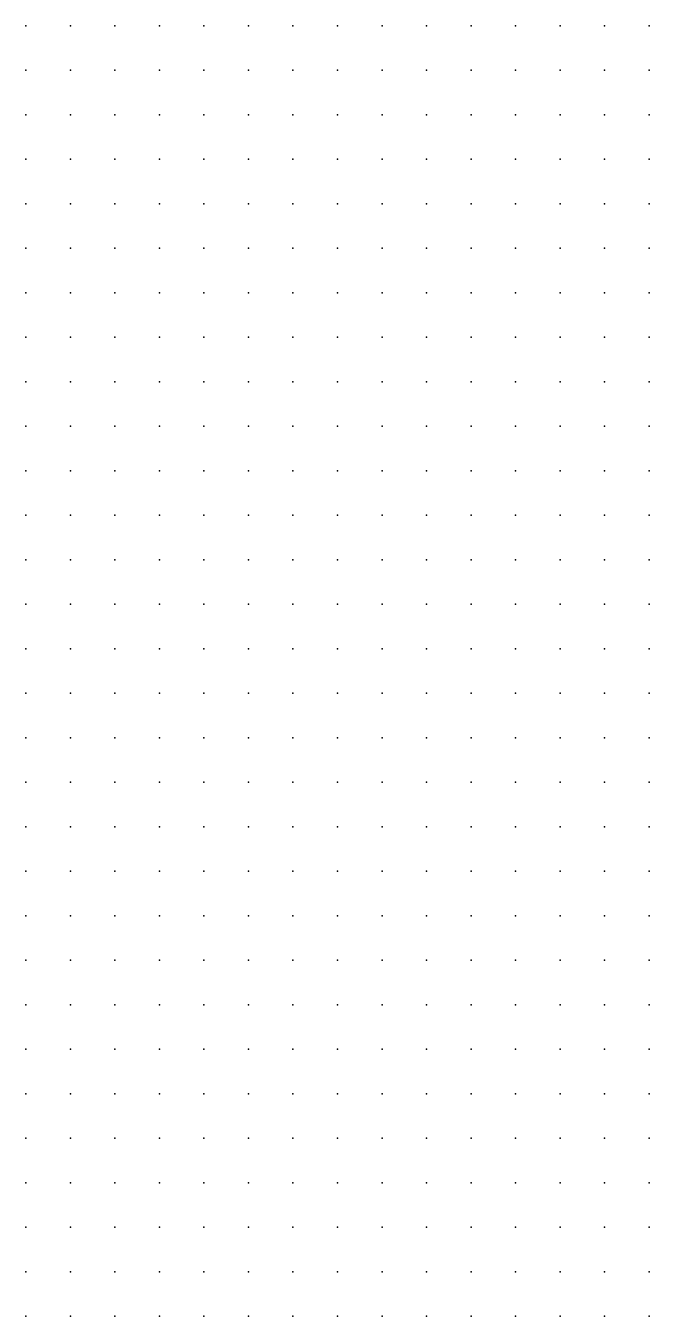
# Model space of a CAD drawing. Header units: millimetres. Extents: x 2848 to 6961, y 1568 to 7914.
# Drawn here: x 4554 to 4568, y 1617 to 1646 of the extents above; entities that cross this region are included whole.
import ezdxf

# ---------------------------------------------------------------- set-up
doc = ezdxf.new("R2010")
doc.units = ezdxf.units.MM
doc.header["$PDSIZE"] = -2

msp = doc.modelspace()

# ---------------------------------------------------------------- linework, layer by layer
at = {"color": 133, "true_color": 0x76c4d8}
msp.add_point((4554, 1646), dxfattribs=at)
at = {"color": 143, "true_color": 0x6eb1de}
msp.add_point((4555, 1646), dxfattribs=at)
at = {"color": 143, "true_color": 0x6cb6dd}
msp.add_point((4556, 1646), dxfattribs=at)
at = {"color": 143, "true_color": 0x67b5d9}
msp.add_point((4557, 1646), dxfattribs=at)
at = {"color": 143, "true_color": 0x63add0}
msp.add_point((4558, 1646), dxfattribs=at)
at = {"color": 153, "true_color": 0x5ea5cf}
msp.add_point((4559, 1646), dxfattribs=at)
at = {"color": 153, "true_color": 0x56a2d4}
msp.add_point((4560, 1646), dxfattribs=at)
at = {"color": 153, "true_color": 0x42a0d6}
msp.add_point((4561, 1646), dxfattribs=at)
at = {"color": 142, "true_color": 0x309dd5}
msp.add_point((4562, 1646), dxfattribs=at)
at = {"color": 153, "true_color": 0x3898c8}
msp.add_point((4563, 1646), dxfattribs=at)
at = {"color": 153, "true_color": 0x3599ca}
msp.add_point((4564, 1646), dxfattribs=at)
at = {"color": 142, "true_color": 0x2993c7}
msp.add_point((4565, 1646), dxfattribs=at)
at = {"color": 142, "true_color": 0x1a87bf}
msp.add_point((4566, 1646), dxfattribs=at)
at = {"color": 142, "true_color": 0x1384c0}
msp.add_point((4567, 1646), dxfattribs=at)
at = {"color": 142, "true_color": 0x1586c8}
for p in [(4568, 1646), (4567, 1644)]:
    msp.add_point(p, dxfattribs=at)
at = {"color": 143, "true_color": 0x74b9e2}
msp.add_point((4554, 1645), dxfattribs=at)
at = {"color": 143, "true_color": 0x69acd6}
msp.add_point((4555, 1645), dxfattribs=at)
at = {"color": 143, "true_color": 0x66b4da}
msp.add_point((4556, 1645), dxfattribs=at)
at = {"color": 143, "true_color": 0x60b5da}
msp.add_point((4557, 1645), dxfattribs=at)
at = {"color": 143, "true_color": 0x5aafd8}
msp.add_point((4558, 1645), dxfattribs=at)
at = {"color": 143, "true_color": 0x59a7d8}
msp.add_point((4559, 1645), dxfattribs=at)
at = {"color": 153, "true_color": 0x55a4dc}
msp.add_point((4560, 1645), dxfattribs=at)
at = {"color": 153, "true_color": 0x46a1da}
msp.add_point((4561, 1645), dxfattribs=at)
at = {"color": 153, "true_color": 0x359cd6}
msp.add_point((4562, 1645), dxfattribs=at)
at = {"color": 142, "true_color": 0x2c99d4}
msp.add_point((4563, 1645), dxfattribs=at)
at = {"color": 142, "true_color": 0x2391cc}
msp.add_point((4564, 1645), dxfattribs=at)
at = {"color": 142, "true_color": 0x1c8dc7}
msp.add_point((4565, 1645), dxfattribs=at)
at = {"color": 142, "true_color": 0x1788c4}
msp.add_point((4566, 1645), dxfattribs=at)
at = {"color": 142, "true_color": 0x1181c0}
msp.add_point((4567, 1645), dxfattribs=at)
at = {"color": 142, "true_color": 0x1282c4}
for p in [(4568, 1645), (4566, 1640)]:
    msp.add_point(p, dxfattribs=at)
at = {"color": 151, "true_color": 0x6cb0f1}
msp.add_point((4554, 1644), dxfattribs=at)
at = {"color": 143, "true_color": 0x6ab2da}
msp.add_point((4555, 1644), dxfattribs=at)
at = {"color": 143, "true_color": 0x64b7df}
msp.add_point((4556, 1644), dxfattribs=at)
at = {"color": 143, "true_color": 0x56b6e0}
msp.add_point((4557, 1644), dxfattribs=at)
at = {"color": 143, "true_color": 0x4babdd}
msp.add_point((4558, 1644), dxfattribs=at)
at = {"color": 153, "true_color": 0x48a1db}
msp.add_point((4559, 1644), dxfattribs=at)
at = {"color": 153, "true_color": 0x499ede}
msp.add_point((4560, 1644), dxfattribs=at)
at = {"color": 153, "true_color": 0x409dda}
msp.add_point((4561, 1644), dxfattribs=at)
at = {"color": 153, "true_color": 0x3598d3}
msp.add_point((4562, 1644), dxfattribs=at)
at = {"color": 142, "true_color": 0x1e9ce8}
msp.add_point((4563, 1644), dxfattribs=at)
at = {"color": 142, "true_color": 0x118dd5}
msp.add_point((4564, 1644), dxfattribs=at)
at = {"color": 142, "true_color": 0x108bcf}
msp.add_point((4565, 1644), dxfattribs=at)
at = {"color": 142, "true_color": 0x188fd1}
msp.add_point((4566, 1644), dxfattribs=at)
at = {"color": 152, "true_color": 0x117ec1}
msp.add_point((4568, 1644), dxfattribs=at)
at = {"color": 9, "true_color": 0xcabaa1}
msp.add_point((4554, 1643), dxfattribs=at)
at = {"color": 143, "true_color": 0x54b7f2}
msp.add_point((4555, 1643), dxfattribs=at)
at = {"color": 143, "true_color": 0x65b3e1}
msp.add_point((4556, 1643), dxfattribs=at)
at = {"color": 143, "true_color": 0x70afce}
msp.add_point((4557, 1643), dxfattribs=at)
at = {"color": 143, "true_color": 0x66a8ca}
msp.add_point((4558, 1643), dxfattribs=at)
at = {"color": 153, "true_color": 0x4aa2d0}
msp.add_point((4559, 1643), dxfattribs=at)
at = {"color": 153, "true_color": 0x349edc}
msp.add_point((4560, 1643), dxfattribs=at)
at = {"color": 142, "true_color": 0x2d9fde}
msp.add_point((4561, 1643), dxfattribs=at)
at = {"color": 142, "true_color": 0x319fde}
msp.add_point((4562, 1643), dxfattribs=at)
at = {"color": 142, "true_color": 0x2b96ca}
msp.add_point((4563, 1643), dxfattribs=at)
at = {"color": 142, "true_color": 0x1f90c8}
msp.add_point((4564, 1643), dxfattribs=at)
at = {"color": 142, "true_color": 0x138bca}
msp.add_point((4565, 1643), dxfattribs=at)
at = {"color": 142, "true_color": 0x0e88d1}
msp.add_point((4566, 1643), dxfattribs=at)
at = {"color": 142, "true_color": 0x0e87d0}
msp.add_point((4567, 1643), dxfattribs=at)
at = {"color": 152, "true_color": 0x107fc7}
msp.add_point((4568, 1643), dxfattribs=at)
at = {"color": 254, "true_color": 0xf4e3c7}
msp.add_point((4554, 1642), dxfattribs=at)
at = {"color": 9, "true_color": 0xd3c4a7}
msp.add_point((4555, 1642), dxfattribs=at)
at = {"color": 253, "true_color": 0x97b5bd}
msp.add_point((4556, 1642), dxfattribs=at)
at = {"color": 143, "true_color": 0x51a7d8}
msp.add_point((4557, 1642), dxfattribs=at)
at = {"color": 153, "true_color": 0x35a5e7}
msp.add_point((4558, 1642), dxfattribs=at)
at = {"color": 143, "true_color": 0x41aae4}
msp.add_point((4559, 1642), dxfattribs=at)
at = {"color": 143, "true_color": 0x4aa8db}
msp.add_point((4560, 1642), dxfattribs=at)
at = {"color": 153, "true_color": 0x389bd2}
msp.add_point((4561, 1642), dxfattribs=at)
at = {"color": 142, "true_color": 0x1e8ecd}
msp.add_point((4562, 1642), dxfattribs=at)
at = {"color": 142, "true_color": 0x2a93c3}
msp.add_point((4563, 1642), dxfattribs=at)
at = {"color": 142, "true_color": 0x228dc1}
msp.add_point((4564, 1642), dxfattribs=at)
at = {"color": 142, "true_color": 0x1886c1}
msp.add_point((4565, 1642), dxfattribs=at)
at = {"color": 142, "true_color": 0x1182c4}
msp.add_point((4566, 1642), dxfattribs=at)
at = {"color": 142, "true_color": 0x1081c7}
msp.add_point((4567, 1642), dxfattribs=at)
at = {"color": 152, "true_color": 0x0d7cc3}
msp.add_point((4568, 1642), dxfattribs=at)
at = {"color": 254, "true_color": 0xfee7c7}
msp.add_point((4554, 1641), dxfattribs=at)
at = {"color": 41, "true_color": 0xffdda5}
msp.add_point((4555, 1641), dxfattribs=at)
at = {"color": 9, "true_color": 0xe5cfaa}
msp.add_point((4556, 1641), dxfattribs=at)
at = {"color": 253, "true_color": 0xa5bbb9}
msp.add_point((4557, 1641), dxfattribs=at)
at = {"color": 143, "true_color": 0x65abcf}
msp.add_point((4558, 1641), dxfattribs=at)
at = {"color": 153, "true_color": 0x39a3df}
msp.add_point((4559, 1641), dxfattribs=at)
at = {"color": 142, "true_color": 0x2a9de0}
msp.add_point((4560, 1641), dxfattribs=at)
at = {"color": 142, "true_color": 0x3097d1}
msp.add_point((4561, 1641), dxfattribs=at)
at = {"color": 135, "true_color": 0x3994c1}
msp.add_point((4562, 1641), dxfattribs=at)
at = {"color": 142, "true_color": 0x2390c8}
msp.add_point((4563, 1641), dxfattribs=at)
at = {"color": 142, "true_color": 0x1f8cc5}
msp.add_point((4564, 1641), dxfattribs=at)
at = {"color": 142, "true_color": 0x1885c0}
msp.add_point((4565, 1641), dxfattribs=at)
at = {"color": 152, "true_color": 0x137fbd}
msp.add_point((4566, 1641), dxfattribs=at)
at = {"color": 152, "true_color": 0x0e7abb}
msp.add_point((4567, 1641), dxfattribs=at)
at = {"color": 152, "true_color": 0x0974ba}
msp.add_point((4568, 1641), dxfattribs=at)
at = {"color": 254, "true_color": 0xf2dab4}
msp.add_point((4554, 1640), dxfattribs=at)
at = {"color": 254, "true_color": 0xf1e2c3}
msp.add_point((4555, 1640), dxfattribs=at)
at = {"color": 254, "true_color": 0xffe2b7}
msp.add_point((4556, 1640), dxfattribs=at)
at = {"color": 41, "true_color": 0xffdba8}
msp.add_point((4557, 1640), dxfattribs=at)
at = {"color": 9, "true_color": 0xd4c6a9}
msp.add_point((4558, 1640), dxfattribs=at)
at = {"color": 143, "true_color": 0x85acb3}
msp.add_point((4559, 1640), dxfattribs=at)
at = {"color": 153, "true_color": 0x4497c1}
msp.add_point((4560, 1640), dxfattribs=at)
at = {"color": 142, "true_color": 0x2b90c8}
msp.add_point((4561, 1640), dxfattribs=at)
at = {"color": 142, "true_color": 0x2991c8}
msp.add_point((4562, 1640), dxfattribs=at)
at = {"color": 142, "true_color": 0x1190d5}
msp.add_point((4563, 1640), dxfattribs=at)
at = {"color": 142, "true_color": 0x138ed2}
msp.add_point((4564, 1640), dxfattribs=at)
at = {"color": 142, "true_color": 0x1388cd}
msp.add_point((4565, 1640), dxfattribs=at)
at = {"color": 152, "true_color": 0x0f7abe}
msp.add_point((4567, 1640), dxfattribs=at)
at = {"color": 152, "true_color": 0x0a73b7}
msp.add_point((4568, 1640), dxfattribs=at)
at = {"color": 254, "true_color": 0xfee5bd}
msp.add_point((4554, 1639), dxfattribs=at)
at = {"color": 254, "true_color": 0xeadab9}
msp.add_point((4555, 1639), dxfattribs=at)
at = {"color": 254, "true_color": 0xecdbbd}
msp.add_point((4556, 1639), dxfattribs=at)
at = {"color": 254, "true_color": 0xf6deb8}
msp.add_point((4557, 1639), dxfattribs=at)
at = {"color": 41, "true_color": 0xffdda9}
msp.add_point((4558, 1639), dxfattribs=at)
at = {"color": 41, "true_color": 0xf7d099}
msp.add_point((4559, 1639), dxfattribs=at)
at = {"color": 253, "true_color": 0xbbb79c}
msp.add_point((4560, 1639), dxfattribs=at)
at = {"color": 135, "true_color": 0x5d9aaf}
msp.add_point((4561, 1639), dxfattribs=at)
at = {"color": 142, "true_color": 0x1585c4}
msp.add_point((4562, 1639), dxfattribs=at)
at = {"color": 142, "true_color": 0x0688d3}
msp.add_point((4563, 1639), dxfattribs=at)
at = {"color": 142, "true_color": 0x0787d2}
msp.add_point((4564, 1639), dxfattribs=at)
at = {"color": 142, "true_color": 0x0985cf}
msp.add_point((4565, 1639), dxfattribs=at)
at = {"color": 142, "true_color": 0x0b81c9}
msp.add_point((4566, 1639), dxfattribs=at)
at = {"color": 152, "true_color": 0x0c7bc2}
msp.add_point((4567, 1639), dxfattribs=at)
at = {"color": 152, "true_color": 0x0f76bb}
msp.add_point((4568, 1639), dxfattribs=at)
at = {"color": 254, "true_color": 0xfde5bf}
msp.add_point((4554, 1638), dxfattribs=at)
at = {"color": 254, "true_color": 0xf2e3c4}
msp.add_point((4555, 1638), dxfattribs=at)
at = {"color": 254, "true_color": 0xedd9b8}
msp.add_point((4556, 1638), dxfattribs=at)
at = {"color": 41, "true_color": 0xefd2a8}
msp.add_point((4557, 1638), dxfattribs=at)
at = {"color": 41, "true_color": 0xfbd7a7}
msp.add_point((4558, 1638), dxfattribs=at)
at = {"color": 41, "true_color": 0xffddad}
msp.add_point((4559, 1638), dxfattribs=at)
at = {"color": 254, "true_color": 0xe7d7b3}
msp.add_point((4560, 1638), dxfattribs=at)
at = {"color": 9, "true_color": 0xb8c1ae}
msp.add_point((4561, 1638), dxfattribs=at)
at = {"color": 253, "true_color": 0x91aba8}
msp.add_point((4562, 1638), dxfattribs=at)
at = {"color": 145, "true_color": 0x2986b2}
msp.add_point((4563, 1638), dxfattribs=at)
at = {"color": 144, "true_color": 0x1f80b3}
msp.add_point((4564, 1638), dxfattribs=at)
at = {"color": 152, "true_color": 0x0c78b6}
msp.add_point((4565, 1638), dxfattribs=at)
at = {"color": 152, "true_color": 0x0273b9}
msp.add_point((4566, 1638), dxfattribs=at)
at = {"color": 152, "true_color": 0x0171bb}
msp.add_point((4567, 1638), dxfattribs=at)
at = {"color": 152, "true_color": 0x0a70b8}
msp.add_point((4568, 1638), dxfattribs=at)
at = {"color": 254, "true_color": 0xeedab7}
msp.add_point((4554, 1637), dxfattribs=at)
at = {"color": 254, "true_color": 0xede6cc}
msp.add_point((4555, 1637), dxfattribs=at)
at = {"color": 254, "true_color": 0xfcdcb3}
msp.add_point((4556, 1637), dxfattribs=at)
at = {"color": 41, "true_color": 0xffd39b}
msp.add_point((4557, 1637), dxfattribs=at)
at = {"color": 41, "true_color": 0xf5d1a1}
for p in [(4558, 1637), (4558, 1628)]:
    msp.add_point(p, dxfattribs=at)
at = {"color": 254, "true_color": 0xe1d6b8}
msp.add_point((4559, 1637), dxfattribs=at)
at = {"color": 254, "true_color": 0xdedabf}
msp.add_point((4560, 1637), dxfattribs=at)
at = {"color": 254, "true_color": 0xf1dab0}
msp.add_point((4561, 1637), dxfattribs=at)
at = {"color": 41, "true_color": 0xffd799}
msp.add_point((4562, 1637), dxfattribs=at)
at = {"color": 253, "true_color": 0x96aa9f}
msp.add_point((4563, 1637), dxfattribs=at)
at = {"color": 135, "true_color": 0x71989f}
msp.add_point((4564, 1637), dxfattribs=at)
at = {"color": 145, "true_color": 0x3b80a1}
msp.add_point((4565, 1637), dxfattribs=at)
at = {"color": 144, "true_color": 0x106fa9}
msp.add_point((4566, 1637), dxfattribs=at)
at = {"color": 144, "true_color": 0x006ab2}
msp.add_point((4567, 1637), dxfattribs=at)
at = {"color": 152, "true_color": 0x026cb6}
msp.add_point((4568, 1637), dxfattribs=at)
at = {"color": 254, "true_color": 0xf2dfbf}
msp.add_point((4554, 1636), dxfattribs=at)
at = {"color": 41, "true_color": 0xf4d2a5}
msp.add_point((4555, 1636), dxfattribs=at)
at = {"color": 254, "true_color": 0xeed6b2}
msp.add_point((4556, 1636), dxfattribs=at)
at = {"color": 254, "true_color": 0xebdbba}
msp.add_point((4557, 1636), dxfattribs=at)
at = {"color": 254, "true_color": 0xf2dbb2}
msp.add_point((4558, 1636), dxfattribs=at)
at = {"color": 41, "true_color": 0xfed7a0}
msp.add_point((4559, 1636), dxfattribs=at)
at = {"color": 41, "true_color": 0xffd296}
msp.add_point((4560, 1636), dxfattribs=at)
at = {"color": 41, "true_color": 0xf6d19c}
msp.add_point((4561, 1636), dxfattribs=at)
at = {"color": 41, "true_color": 0xebd3a5}
msp.add_point((4562, 1636), dxfattribs=at)
at = {"color": 41, "true_color": 0xffdea5}
msp.add_point((4563, 1636), dxfattribs=at)
at = {"color": 9, "true_color": 0xcbc0a0}
msp.add_point((4564, 1636), dxfattribs=at)
at = {"color": 252, "true_color": 0x76999f}
msp.add_point((4565, 1636), dxfattribs=at)
at = {"color": 155, "true_color": 0x2c7ba6}
msp.add_point((4566, 1636), dxfattribs=at)
at = {"color": 144, "true_color": 0x066fb3}
msp.add_point((4567, 1636), dxfattribs=at)
at = {"color": 152, "true_color": 0x0270bd}
msp.add_point((4568, 1636), dxfattribs=at)
at = {"color": 254, "true_color": 0xf7dab8}
msp.add_point((4554, 1635), dxfattribs=at)
at = {"color": 254, "true_color": 0xf3d7af}
for p in [(4555, 1635), (4556, 1635), (4555, 1634)]:
    msp.add_point(p, dxfattribs=at)
at = {"color": 41, "true_color": 0xf4d7ad}
for p in [(4557, 1635), (4557, 1634)]:
    msp.add_point(p, dxfattribs=at)
at = {"color": 41, "true_color": 0xf4d7ab}
msp.add_point((4558, 1635), dxfattribs=at)
at = {"color": 41, "true_color": 0xf4d5a7}
msp.add_point((4559, 1635), dxfattribs=at)
at = {"color": 41, "true_color": 0xf4d4a5}
for p in [(4560, 1635), (4559, 1633), (4558, 1631)]:
    msp.add_point(p, dxfattribs=at)
at = {"color": 41, "true_color": 0xf2d2a1}
msp.add_point((4561, 1635), dxfattribs=at)
at = {"color": 41, "true_color": 0xf1d19e}
for p in [(4562, 1635), (4562, 1634)]:
    msp.add_point(p, dxfattribs=at)
at = {"color": 31, "true_color": 0xfdc799}
msp.add_point((4563, 1635), dxfattribs=at)
at = {"color": 31, "true_color": 0xfbcfa0}
msp.add_point((4564, 1635), dxfattribs=at)
at = {"color": 31, "true_color": 0xe6cea2}
msp.add_point((4565, 1635), dxfattribs=at)
at = {"color": 253, "true_color": 0xb1b497}
msp.add_point((4566, 1635), dxfattribs=at)
at = {"color": 125, "true_color": 0x68908f}
msp.add_point((4567, 1635), dxfattribs=at)
at = {"color": 155, "true_color": 0x2a769a}
msp.add_point((4568, 1635), dxfattribs=at)
at = {"color": 254, "true_color": 0xf7dbb6}
msp.add_point((4554, 1634), dxfattribs=at)
at = {"color": 254, "true_color": 0xf4d7af}
msp.add_point((4556, 1634), dxfattribs=at)
at = {"color": 41, "true_color": 0xf5d6aa}
for p in [(4558, 1634), (4557, 1632)]:
    msp.add_point(p, dxfattribs=at)
at = {"color": 41, "true_color": 0xf4d5a6}
msp.add_point((4559, 1634), dxfattribs=at)
at = {"color": 41, "true_color": 0xf3d3a2}
for p in [(4560, 1634), (4560, 1633)]:
    msp.add_point(p, dxfattribs=at)
at = {"color": 41, "true_color": 0xf2d29f}
msp.add_point((4561, 1634), dxfattribs=at)
at = {"color": 31, "true_color": 0xefc99a}
msp.add_point((4563, 1634), dxfattribs=at)
at = {"color": 31, "true_color": 0xf3cb98}
msp.add_point((4564, 1634), dxfattribs=at)
at = {"color": 31, "true_color": 0xf4cf98}
msp.add_point((4565, 1634), dxfattribs=at)
at = {"color": 31, "true_color": 0xedcc96}
msp.add_point((4566, 1634), dxfattribs=at)
at = {"color": 31, "true_color": 0xd8c293}
msp.add_point((4567, 1634), dxfattribs=at)
at = {"color": 253, "true_color": 0xb7ae8f}
msp.add_point((4568, 1634), dxfattribs=at)
at = {"color": 254, "true_color": 0xf6dab5}
msp.add_point((4554, 1633), dxfattribs=at)
at = {"color": 41, "true_color": 0xf3d6ae}
msp.add_point((4555, 1633), dxfattribs=at)
at = {"color": 41, "true_color": 0xf3d6ac}
for p in [(4556, 1633), (4555, 1632)]:
    msp.add_point(p, dxfattribs=at)
at = {"color": 41, "true_color": 0xf3d6aa}
msp.add_point((4557, 1633), dxfattribs=at)
at = {"color": 41, "true_color": 0xf5d6a8}
msp.add_point((4558, 1633), dxfattribs=at)
at = {"color": 41, "true_color": 0xf2d19e}
for p in [(4561, 1633), (4560, 1631), (4556, 1626)]:
    msp.add_point(p, dxfattribs=at)
at = {"color": 41, "true_color": 0xf1d09d}
msp.add_point((4562, 1633), dxfattribs=at)
at = {"color": 41, "true_color": 0xf0d39b}
msp.add_point((4563, 1633), dxfattribs=at)
at = {"color": 31, "true_color": 0xefcc92}
for p in [(4564, 1633), (4555, 1621)]:
    msp.add_point(p, dxfattribs=at)
at = {"color": 31, "true_color": 0xf4c68a}
msp.add_point((4565, 1633), dxfattribs=at)
at = {"color": 31, "true_color": 0xffc989}
msp.add_point((4566, 1633), dxfattribs=at)
at = {"color": 31, "true_color": 0xffce8a}
msp.add_point((4567, 1633), dxfattribs=at)
at = {"color": 31, "true_color": 0xffcc84}
msp.add_point((4568, 1633), dxfattribs=at)
at = {"color": 254, "true_color": 0xf5d9b2}
msp.add_point((4554, 1632), dxfattribs=at)
at = {"color": 41, "true_color": 0xf5d5ac}
msp.add_point((4556, 1632), dxfattribs=at)
at = {"color": 41, "true_color": 0xf5d4a7}
for p in [(4558, 1632), (4557, 1631)]:
    msp.add_point(p, dxfattribs=at)
at = {"color": 41, "true_color": 0xf4d4a3}
msp.add_point((4559, 1632), dxfattribs=at)
at = {"color": 41, "true_color": 0xf3d29f}
for p in [(4560, 1632), (4559, 1630)]:
    msp.add_point(p, dxfattribs=at)
at = {"color": 41, "true_color": 0xf1d09b}
msp.add_point((4561, 1632), dxfattribs=at)
at = {"color": 31, "true_color": 0xf0cf9a}
msp.add_point((4562, 1632), dxfattribs=at)
at = {"color": 41, "true_color": 0xf1d38d}
msp.add_point((4563, 1632), dxfattribs=at)
at = {"color": 31, "true_color": 0xf2cf8f}
msp.add_point((4564, 1632), dxfattribs=at)
at = {"color": 31, "true_color": 0xefc88f}
msp.add_point((4565, 1632), dxfattribs=at)
at = {"color": 31, "true_color": 0xecc08f}
msp.add_point((4566, 1632), dxfattribs=at)
at = {"color": 31, "true_color": 0xe8be8c}
msp.add_point((4567, 1632), dxfattribs=at)
at = {"color": 31, "true_color": 0xe9c48d}
msp.add_point((4568, 1632), dxfattribs=at)
at = {"color": 254, "true_color": 0xf3d7b0}
msp.add_point((4554, 1631), dxfattribs=at)
at = {"color": 41, "true_color": 0xf4d4ab}
msp.add_point((4555, 1631), dxfattribs=at)
at = {"color": 41, "true_color": 0xf4d5a9}
msp.add_point((4556, 1631), dxfattribs=at)
at = {"color": 41, "true_color": 0xf4d2a2}
for p in [(4559, 1631), (4558, 1630), (4558, 1629)]:
    msp.add_point(p, dxfattribs=at)
at = {"color": 31, "true_color": 0xf3cf9b}
for p in [(4561, 1631), (4560, 1630), (4560, 1629)]:
    msp.add_point(p, dxfattribs=at)
at = {"color": 31, "true_color": 0xf2cf99}
for p in [(4562, 1631), (4561, 1630)]:
    msp.add_point(p, dxfattribs=at)
at = {"color": 31, "true_color": 0xeacc84}
msp.add_point((4563, 1631), dxfattribs=at)
at = {"color": 41, "true_color": 0xefd090}
msp.add_point((4564, 1631), dxfattribs=at)
at = {"color": 41, "true_color": 0xf3d29d}
msp.add_point((4565, 1631), dxfattribs=at)
at = {"color": 31, "true_color": 0xeecda0}
msp.add_point((4566, 1631), dxfattribs=at)
at = {"color": 31, "true_color": 0xe5c59c}
msp.add_point((4567, 1631), dxfattribs=at)
at = {"color": 31, "true_color": 0xdcc192}
msp.add_point((4568, 1631), dxfattribs=at)
at = {"color": 254, "true_color": 0xf2d6ae}
msp.add_point((4554, 1630), dxfattribs=at)
at = {"color": 41, "true_color": 0xf4d3a8}
for p in [(4555, 1630), (4556, 1630), (4555, 1629)]:
    msp.add_point(p, dxfattribs=at)
at = {"color": 41, "true_color": 0xf4d3a6}
for p in [(4557, 1630), (4556, 1629)]:
    msp.add_point(p, dxfattribs=at)
at = {"color": 31, "true_color": 0xf2cd98}
for p in [(4562, 1630), (4561, 1629), (4561, 1628)]:
    msp.add_point(p, dxfattribs=at)
at = {"color": 41, "true_color": 0xedd096}
msp.add_point((4563, 1630), dxfattribs=at)
at = {"color": 31, "true_color": 0xeccd94}
msp.add_point((4564, 1630), dxfattribs=at)
at = {"color": 31, "true_color": 0xeeca90}
msp.add_point((4565, 1630), dxfattribs=at)
at = {"color": 31, "true_color": 0xf3c98f}
msp.add_point((4566, 1630), dxfattribs=at)
at = {"color": 31, "true_color": 0xf8c888}
msp.add_point((4567, 1630), dxfattribs=at)
at = {"color": 31, "true_color": 0xf9c47e}
msp.add_point((4568, 1630), dxfattribs=at)
at = {"color": 254, "true_color": 0xf1d5ad}
msp.add_point((4554, 1629), dxfattribs=at)
at = {"color": 41, "true_color": 0xf4d2a4}
for p in [(4557, 1629), (4557, 1628)]:
    msp.add_point(p, dxfattribs=at)
at = {"color": 41, "true_color": 0xf4d09e}
for p in [(4559, 1629), (4559, 1628)]:
    msp.add_point(p, dxfattribs=at)
at = {"color": 31, "true_color": 0xf1cc95}
for p in [(4562, 1629), (4562, 1628), (4559, 1624)]:
    msp.add_point(p, dxfattribs=at)
at = {"color": 41, "true_color": 0xf6d19d}
msp.add_point((4563, 1629), dxfattribs=at)
at = {"color": 31, "true_color": 0xf0c992}
msp.add_point((4564, 1629), dxfattribs=at)
at = {"color": 31, "true_color": 0xe9c082}
msp.add_point((4565, 1629), dxfattribs=at)
at = {"color": 31, "true_color": 0xebbc76}
msp.add_point((4566, 1629), dxfattribs=at)
at = {"color": 31, "true_color": 0xf2be72}
msp.add_point((4567, 1629), dxfattribs=at)
at = {"color": 31, "true_color": 0xfabf71}
msp.add_point((4568, 1629), dxfattribs=at)
at = {"color": 41, "true_color": 0xf0d5aa}
msp.add_point((4554, 1628), dxfattribs=at)
at = {"color": 41, "true_color": 0xf3d2a5}
for p in [(4555, 1628), (4556, 1628)]:
    msp.add_point(p, dxfattribs=at)
at = {"color": 31, "true_color": 0xf3ce99}
msp.add_point((4560, 1628), dxfattribs=at)
at = {"color": 31, "true_color": 0xf5c08c}
msp.add_point((4563, 1628), dxfattribs=at)
at = {"color": 31, "true_color": 0xf5c48a}
msp.add_point((4564, 1628), dxfattribs=at)
at = {"color": 31, "true_color": 0xf3c786}
msp.add_point((4565, 1628), dxfattribs=at)
at = {"color": 31, "true_color": 0xebc680}
msp.add_point((4566, 1628), dxfattribs=at)
at = {"color": 31, "true_color": 0xe2c17e}
msp.add_point((4567, 1628), dxfattribs=at)
at = {"color": 31, "true_color": 0xddbd82}
msp.add_point((4568, 1628), dxfattribs=at)
at = {"color": 41, "true_color": 0xf1d4a8}
for p in [(4554, 1627), (4554, 1626)]:
    msp.add_point(p, dxfattribs=at)
at = {"color": 41, "true_color": 0xf5d19f}
msp.add_point((4555, 1627), dxfattribs=at)
at = {"color": 41, "true_color": 0xf3d1a1}
msp.add_point((4556, 1627), dxfattribs=at)
at = {"color": 41, "true_color": 0xf2d2a3}
msp.add_point((4557, 1627), dxfattribs=at)
at = {"color": 41, "true_color": 0xf0d1a2}
msp.add_point((4558, 1627), dxfattribs=at)
at = {"color": 41, "true_color": 0xf0d09f}
msp.add_point((4559, 1627), dxfattribs=at)
at = {"color": 31, "true_color": 0xf2ce9a}
msp.add_point((4560, 1627), dxfattribs=at)
at = {"color": 31, "true_color": 0xf4cd96}
msp.add_point((4561, 1627), dxfattribs=at)
at = {"color": 31, "true_color": 0xf5ca93}
msp.add_point((4562, 1627), dxfattribs=at)
at = {"color": 31, "true_color": 0xf3c480}
msp.add_point((4563, 1627), dxfattribs=at)
at = {"color": 31, "true_color": 0xf2c37f}
msp.add_point((4564, 1627), dxfattribs=at)
at = {"color": 31, "true_color": 0xf0c17d}
msp.add_point((4565, 1627), dxfattribs=at)
at = {"color": 31, "true_color": 0xeebf7b}
msp.add_point((4566, 1627), dxfattribs=at)
at = {"color": 31, "true_color": 0xedbe7a}
for p in [(4567, 1627), (4565, 1626)]:
    msp.add_point(p, dxfattribs=at)
at = {"color": 31, "true_color": 0xecbd79}
for p in [(4568, 1627), (4566, 1626)]:
    msp.add_point(p, dxfattribs=at)
at = {"color": 41, "true_color": 0xf6d29e}
for p in [(4555, 1626), (4555, 1625)]:
    msp.add_point(p, dxfattribs=at)
at = {"color": 31, "true_color": 0xefcf9e}
msp.add_point((4557, 1626), dxfattribs=at)
at = {"color": 31, "true_color": 0xeece9d}
msp.add_point((4558, 1626), dxfattribs=at)
at = {"color": 31, "true_color": 0xefce9b}
msp.add_point((4559, 1626), dxfattribs=at)
at = {"color": 31, "true_color": 0xf1cc97}
msp.add_point((4560, 1626), dxfattribs=at)
at = {"color": 31, "true_color": 0xf4cb93}
msp.add_point((4561, 1626), dxfattribs=at)
at = {"color": 31, "true_color": 0xf4ca90}
msp.add_point((4562, 1626), dxfattribs=at)
at = {"color": 31, "true_color": 0xefc07c}
for p in [(4563, 1626), (4564, 1626)]:
    msp.add_point(p, dxfattribs=at)
at = {"color": 31, "true_color": 0xebbc78}
msp.add_point((4567, 1626), dxfattribs=at)
at = {"color": 31, "true_color": 0xeabb77}
msp.add_point((4568, 1626), dxfattribs=at)
at = {"color": 41, "true_color": 0xf2d3a5}
msp.add_point((4554, 1625), dxfattribs=at)
at = {"color": 31, "true_color": 0xf0cf9c}
msp.add_point((4556, 1625), dxfattribs=at)
at = {"color": 31, "true_color": 0xeccc99}
msp.add_point((4557, 1625), dxfattribs=at)
at = {"color": 31, "true_color": 0xebcb98}
msp.add_point((4558, 1625), dxfattribs=at)
at = {"color": 31, "true_color": 0xefcb97}
msp.add_point((4559, 1625), dxfattribs=at)
at = {"color": 31, "true_color": 0xf2cb94}
msp.add_point((4560, 1625), dxfattribs=at)
at = {"color": 31, "true_color": 0xf2c88c}
msp.add_point((4561, 1625), dxfattribs=at)
at = {"color": 31, "true_color": 0xf3c589}
msp.add_point((4562, 1625), dxfattribs=at)
at = {"color": 31, "true_color": 0xecbb76}
for p in [(4563, 1625), (4564, 1625)]:
    msp.add_point(p, dxfattribs=at)
at = {"color": 31, "true_color": 0xebba75}
for p in [(4565, 1625), (4566, 1625)]:
    msp.add_point(p, dxfattribs=at)
at = {"color": 31, "true_color": 0xeab974}
msp.add_point((4567, 1625), dxfattribs=at)
at = {"color": 31, "true_color": 0xe9b873}
msp.add_point((4568, 1625), dxfattribs=at)
at = {"color": 41, "true_color": 0xf1d2a4}
msp.add_point((4554, 1624), dxfattribs=at)
at = {"color": 41, "true_color": 0xf4d19b}
msp.add_point((4555, 1624), dxfattribs=at)
at = {"color": 31, "true_color": 0xefce99}
msp.add_point((4556, 1624), dxfattribs=at)
at = {"color": 31, "true_color": 0xeccb96}
msp.add_point((4557, 1624), dxfattribs=at)
at = {"color": 31, "true_color": 0xedcc97}
msp.add_point((4558, 1624), dxfattribs=at)
at = {"color": 31, "true_color": 0xf4ca8e}
msp.add_point((4560, 1624), dxfattribs=at)
at = {"color": 31, "true_color": 0xf1c385}
msp.add_point((4561, 1624), dxfattribs=at)
at = {"color": 31, "true_color": 0xefbe7c}
msp.add_point((4562, 1624), dxfattribs=at)
at = {"color": 31, "true_color": 0xe9b971}
for p in [(4563, 1624), (4564, 1624), (4565, 1624), (4566, 1624), (4567, 1624)]:
    msp.add_point(p, dxfattribs=at)
at = {"color": 31, "true_color": 0xe8b870}
msp.add_point((4568, 1624), dxfattribs=at)
at = {"color": 41, "true_color": 0xf1d1a2}
for p in [(4554, 1623), (4554, 1622)]:
    msp.add_point(p, dxfattribs=at)
at = {"color": 31, "true_color": 0xf1ce96}
for p in [(4555, 1623), (4556, 1622)]:
    msp.add_point(p, dxfattribs=at)
at = {"color": 31, "true_color": 0xf1ce98}
for p in [(4556, 1623), (4557, 1623)]:
    msp.add_point(p, dxfattribs=at)
at = {"color": 31, "true_color": 0xf2cf97}
msp.add_point((4558, 1623), dxfattribs=at)
at = {"color": 31, "true_color": 0xf4cd92}
msp.add_point((4559, 1623), dxfattribs=at)
at = {"color": 31, "true_color": 0xf4c688}
msp.add_point((4560, 1623), dxfattribs=at)
at = {"color": 31, "true_color": 0xf0bd7b}
msp.add_point((4561, 1623), dxfattribs=at)
at = {"color": 31, "true_color": 0xecb670}
msp.add_point((4562, 1623), dxfattribs=at)
at = {"color": 43, "true_color": 0xe8b76b}
for p in [(4563, 1623), (4564, 1623)]:
    msp.add_point(p, dxfattribs=at)
at = {"color": 31, "true_color": 0xe9b86c}
for p in [(4565, 1623), (4567, 1623), (4568, 1623)]:
    msp.add_point(p, dxfattribs=at)
at = {"color": 31, "true_color": 0xeab96d}
msp.add_point((4566, 1623), dxfattribs=at)
at = {"color": 31, "true_color": 0xefcc94}
msp.add_point((4555, 1622), dxfattribs=at)
at = {"color": 41, "true_color": 0xf3d098}
msp.add_point((4557, 1622), dxfattribs=at)
at = {"color": 31, "true_color": 0xf3cf95}
for p in [(4558, 1622), (4557, 1621)]:
    msp.add_point(p, dxfattribs=at)
at = {"color": 31, "true_color": 0xf2c98b}
msp.add_point((4559, 1622), dxfattribs=at)
at = {"color": 31, "true_color": 0xefbf7d}
msp.add_point((4560, 1622), dxfattribs=at)
at = {"color": 31, "true_color": 0xecb66e}
msp.add_point((4561, 1622), dxfattribs=at)
at = {"color": 43, "true_color": 0xeab066}
msp.add_point((4562, 1622), dxfattribs=at)
at = {"color": 43, "true_color": 0xe6b568}
msp.add_point((4563, 1622), dxfattribs=at)
at = {"color": 43, "true_color": 0xe7b669}
for p in [(4564, 1622), (4568, 1622)]:
    msp.add_point(p, dxfattribs=at)
at = {"color": 43, "true_color": 0xe8b76a}
for p in [(4565, 1622), (4567, 1622)]:
    msp.add_point(p, dxfattribs=at)
at = {"color": 43, "true_color": 0xe9b86b}
msp.add_point((4566, 1622), dxfattribs=at)
at = {"color": 31, "true_color": 0xf1cf9f}
for p in [(4554, 1621), (4554, 1620)]:
    msp.add_point(p, dxfattribs=at)
at = {"color": 31, "true_color": 0xf2cf95}
for p in [(4556, 1621), (4556, 1620)]:
    msp.add_point(p, dxfattribs=at)
at = {"color": 31, "true_color": 0xf0ca8c}
msp.add_point((4558, 1621), dxfattribs=at)
at = {"color": 31, "true_color": 0xebbf80}
msp.add_point((4559, 1621), dxfattribs=at)
at = {"color": 43, "true_color": 0xe7b570}
msp.add_point((4560, 1621), dxfattribs=at)
at = {"color": 43, "true_color": 0xe8b065}
msp.add_point((4561, 1621), dxfattribs=at)
at = {"color": 43, "true_color": 0xe9ae60}
msp.add_point((4562, 1621), dxfattribs=at)
at = {"color": 43, "true_color": 0xe7b465}
for p in [(4563, 1621), (4564, 1621), (4565, 1620), (4566, 1620)]:
    msp.add_point(p, dxfattribs=at)
at = {"color": 43, "true_color": 0xe8b566}
for p in [(4565, 1621), (4567, 1621)]:
    msp.add_point(p, dxfattribs=at)
at = {"color": 43, "true_color": 0xe9b667}
msp.add_point((4566, 1621), dxfattribs=at)
at = {"color": 43, "true_color": 0xe5b263}
for p in [(4568, 1621), (4563, 1620), (4567, 1620)]:
    msp.add_point(p, dxfattribs=at)
at = {"color": 31, "true_color": 0xf1cd93}
msp.add_point((4555, 1620), dxfattribs=at)
at = {"color": 31, "true_color": 0xf2ce92}
msp.add_point((4557, 1620), dxfattribs=at)
at = {"color": 31, "true_color": 0xebc587}
msp.add_point((4558, 1620), dxfattribs=at)
at = {"color": 43, "true_color": 0xe3b776}
msp.add_point((4559, 1620), dxfattribs=at)
at = {"color": 43, "true_color": 0xdfad66}
msp.add_point((4560, 1620), dxfattribs=at)
at = {"color": 43, "true_color": 0xe5ac5f}
msp.add_point((4561, 1620), dxfattribs=at)
at = {"color": 43, "true_color": 0xebae5e}
msp.add_point((4562, 1620), dxfattribs=at)
at = {"color": 43, "true_color": 0xe6b364}
msp.add_point((4564, 1620), dxfattribs=at)
at = {"color": 43, "true_color": 0xe3b061}
msp.add_point((4568, 1620), dxfattribs=at)
at = {"color": 31, "true_color": 0xecca9a}
msp.add_point((4554, 1619), dxfattribs=at)
at = {"color": 31, "true_color": 0xf6ce9d}
msp.add_point((4555, 1619), dxfattribs=at)
at = {"color": 31, "true_color": 0xf6cb94}
msp.add_point((4556, 1619), dxfattribs=at)
at = {"color": 31, "true_color": 0xf3c683}
msp.add_point((4557, 1619), dxfattribs=at)
at = {"color": 31, "true_color": 0xeab86f}
msp.add_point((4558, 1619), dxfattribs=at)
at = {"color": 43, "true_color": 0xe1ac60}
msp.add_point((4559, 1619), dxfattribs=at)
at = {"color": 33, "true_color": 0xdba55d}
msp.add_point((4560, 1619), dxfattribs=at)
at = {"color": 43, "true_color": 0xdea766}
msp.add_point((4561, 1619), dxfattribs=at)
at = {"color": 43, "true_color": 0xe2ac6e}
msp.add_point((4562, 1619), dxfattribs=at)
at = {"color": 21, "true_color": 0xf8a967}
msp.add_point((4563, 1619), dxfattribs=at)
at = {"color": 43, "true_color": 0xdea85e}
for p in [(4564, 1619), (4560, 1618)]:
    msp.add_point(p, dxfattribs=at)
at = {"color": 43, "true_color": 0xd2b363}
msp.add_point((4565, 1619), dxfattribs=at)
at = {"color": 43, "true_color": 0xe1bb70}
msp.add_point((4566, 1619), dxfattribs=at)
at = {"color": 43, "true_color": 0xebac69}
msp.add_point((4567, 1619), dxfattribs=at)
at = {"color": 33, "true_color": 0xe3995c}
msp.add_point((4568, 1619), dxfattribs=at)
at = {"color": 31, "true_color": 0xf0cc9a}
msp.add_point((4554, 1618), dxfattribs=at)
at = {"color": 31, "true_color": 0xf3cb97}
msp.add_point((4555, 1618), dxfattribs=at)
at = {"color": 31, "true_color": 0xeec488}
msp.add_point((4556, 1618), dxfattribs=at)
at = {"color": 31, "true_color": 0xe7b874}
msp.add_point((4557, 1618), dxfattribs=at)
at = {"color": 43, "true_color": 0xe0af63}
msp.add_point((4558, 1618), dxfattribs=at)
at = {"color": 43, "true_color": 0xdea95d}
msp.add_point((4559, 1618), dxfattribs=at)
at = {"color": 43, "true_color": 0xdfa865}
msp.add_point((4561, 1618), dxfattribs=at)
at = {"color": 43, "true_color": 0xdfa969}
msp.add_point((4562, 1618), dxfattribs=at)
at = {"color": 33, "true_color": 0xdaa45a}
msp.add_point((4563, 1618), dxfattribs=at)
at = {"color": 43, "true_color": 0xe4ab64}
msp.add_point((4564, 1618), dxfattribs=at)
at = {"color": 43, "true_color": 0xe2ac64}
msp.add_point((4565, 1618), dxfattribs=at)
at = {"color": 43, "true_color": 0xd9a760}
msp.add_point((4566, 1618), dxfattribs=at)
at = {"color": 43, "true_color": 0xdbaa65}
msp.add_point((4567, 1618), dxfattribs=at)
at = {"color": 43, "true_color": 0xe5ab6b}
msp.add_point((4568, 1618), dxfattribs=at)
at = {"color": 31, "true_color": 0xf7cf9c}
msp.add_point((4554, 1617), dxfattribs=at)
at = {"color": 31, "true_color": 0xedc387}
msp.add_point((4555, 1617), dxfattribs=at)
at = {"color": 43, "true_color": 0xe3b778}
msp.add_point((4556, 1617), dxfattribs=at)
at = {"color": 43, "true_color": 0xd8a762}
msp.add_point((4557, 1617), dxfattribs=at)
at = {"color": 33, "true_color": 0xd6a256}
msp.add_point((4558, 1617), dxfattribs=at)
at = {"color": 43, "true_color": 0xdba658}
msp.add_point((4559, 1617), dxfattribs=at)
at = {"color": 43, "true_color": 0xe0ab5f}
msp.add_point((4560, 1617), dxfattribs=at)
at = {"color": 43, "true_color": 0xdeaa61}
msp.add_point((4561, 1617), dxfattribs=at)
at = {"color": 43, "true_color": 0xdca763}
msp.add_point((4562, 1617), dxfattribs=at)
at = {"color": 43, "true_color": 0xcfae5f}
msp.add_point((4563, 1617), dxfattribs=at)
at = {"color": 43, "true_color": 0xe3ad65}
msp.add_point((4564, 1617), dxfattribs=at)
at = {"color": 43, "true_color": 0xeba665}
msp.add_point((4565, 1617), dxfattribs=at)
at = {"color": 33, "true_color": 0xdda260}
msp.add_point((4566, 1617), dxfattribs=at)
at = {"color": 43, "true_color": 0xd4a965}
msp.add_point((4567, 1617), dxfattribs=at)
at = {"color": 33, "true_color": 0xd8a264}
msp.add_point((4568, 1617), dxfattribs=at)

doc.saveas('drawing.dxf')
